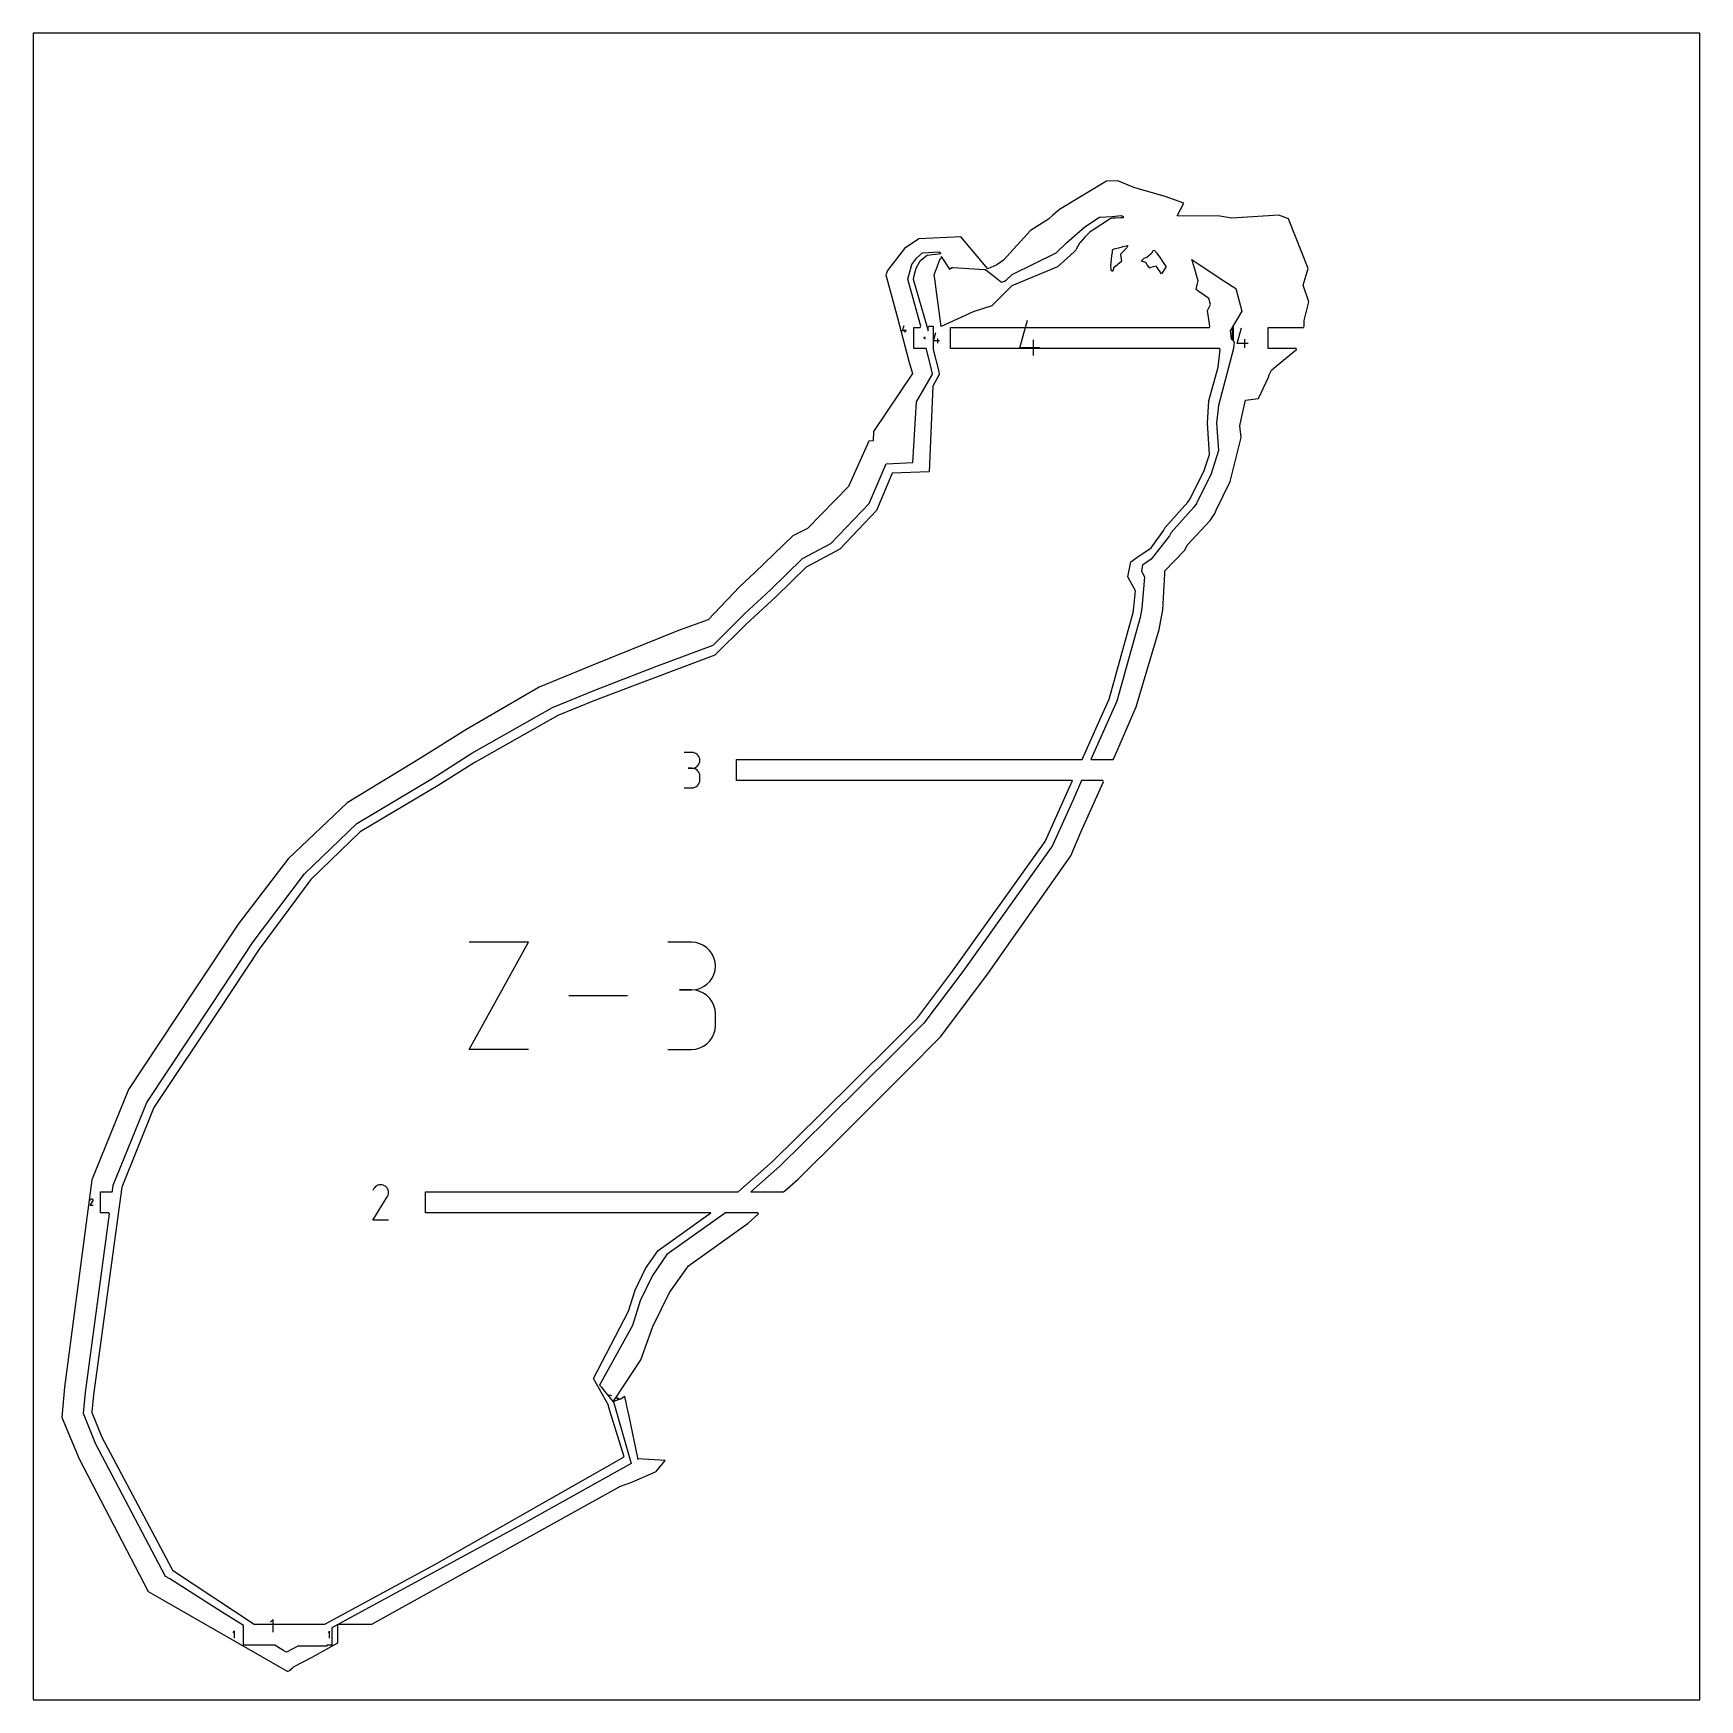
# Model space of a CAD drawing. Extents: x 0 to 40, y 0 to 40.
import ezdxf

# ---------------------------------------------------------------- set-up
doc = ezdxf.new("R2010")
doc.units = 0

msp = doc.modelspace()

# ---------------------------------------------------------------- linework, layer by layer
at = {"layer": 'annotation', "color": 1}
for p, q in [((20.867199, 32.854526), (20.903889, 32.9832)), ((20.959069, 32.854526), (20.867199, 32.854526)), ((20.931531, 32.817743), (20.931531, 32.891226)), ((21.609806, 32.616289), (21.667447, 32.818442)), ((23.680696, 32.452993), (23.868739, 33.112471)), ((28.896166, 32.555605), (29.002267, 32.927708)), ((21.380801, 32.680693), (21.387012, 32.702477)), ((21.396353, 32.680693), (21.380801, 32.680693)), ((21.388686, 32.673761), (21.400434, 32.714959)), ((21.418101, 32.673761), (21.388686, 32.673761)), ((21.391691, 32.674466), (21.391691, 32.686906)), ((21.409284, 32.661984), (21.409284, 32.685511)), ((21.754138, 32.616289), (21.609806, 32.616289)), ((21.710874, 32.558501), (21.710874, 32.673947)), ((24.151547, 32.452993), (23.680696, 32.452993)), ((24.010409, 32.264471), (24.010409, 32.641089)), ((28.755903, 32.684643), (28.75896, 32.695365)), ((28.763558, 32.684643), (28.755903, 32.684643)), ((28.761263, 32.681578), (28.761263, 32.687701)), ((29.161838, 32.555605), (28.896166, 32.555605)), ((29.082203, 32.449234), (29.082203, 32.661736)), ((15.809956, 22.73598), (15.621647, 22.73598)), ((15.843823, 22.73294), (15.809956, 22.73598)), ((15.875692, 22.724179), (15.843823, 22.73294)), ((15.905031, 22.710237), (15.875692, 22.724179)), ((15.93131, 22.691651), (15.905031, 22.710237)), ((15.905031, 22.385125), (15.93131, 22.403737)), ((15.954, 22.668962), (15.93131, 22.691651)), ((15.93131, 22.403737), (15.954, 22.426472)), ((15.972571, 22.642707), (15.954, 22.668962)), ((15.954, 22.426472), (15.972571, 22.452793)), ((15.986491, 22.613425), (15.972571, 22.642707)), ((15.972571, 22.452793), (15.986491, 22.482167)), ((15.995233, 22.581656), (15.986491, 22.613425)), ((15.986491, 22.482167), (15.995233, 22.51406)), ((15.998264, 22.547937), (15.995233, 22.581656)), ((15.995233, 22.51406), (15.998264, 22.547937)), ((15.998264, 22.547937), (15.998264, 22.547937)), ((15.809956, 22.359363), (15.715668, 22.359363)), ((15.715668, 22.359363), (15.809956, 22.359363)), ((15.809956, 22.359363), (15.843823, 22.362403)), ((15.843823, 22.356323), (15.809956, 22.359363)), ((15.809956, 22.359363), (15.809956, 22.359363)), ((15.843823, 22.362403), (15.875692, 22.371169)), ((15.875692, 22.347562), (15.843823, 22.356323)), ((15.875692, 22.371169), (15.905031, 22.385125)), ((15.905031, 22.33362), (15.875692, 22.347562)), ((15.93131, 22.315034), (15.905031, 22.33362)), ((15.954, 22.292345), (15.93131, 22.315034)), ((15.972571, 22.26609), (15.954, 22.292345)), ((15.986491, 22.236808), (15.972571, 22.26609)), ((15.972571, 21.982239), (15.986491, 22.011523)), ((15.995233, 22.205038), (15.986491, 22.236808)), ((15.986491, 22.011523), (15.995233, 22.0433)), ((15.998264, 22.17132), (15.995233, 22.205038)), ((15.995233, 22.0433), (15.998264, 22.077033)), ((15.998264, 22.077033), (15.998264, 22.17132)), ((15.998264, 22.17132), (15.998264, 22.17132)), ((15.621647, 21.88899), (15.809956, 21.88899)), ((15.809956, 21.88899), (15.843823, 21.892028)), ((15.809956, 21.88899), (15.809956, 21.88899)), ((15.843823, 21.892028), (15.875692, 21.900784)), ((15.875692, 21.900784), (15.905031, 21.914721)), ((15.905031, 21.914721), (15.93131, 21.933301)), ((15.93131, 21.933301), (15.954, 21.955986)), ((15.954, 21.955986), (15.972571, 21.982239)), ((10.45827, 15.608571), (11.888572, 18.184537)), ((11.888572, 18.184537), (10.45827, 18.184537)), ((15.801065, 18.181548), (15.229041, 18.181548)), ((15.903945, 18.172314), (15.801065, 18.181548)), ((16.000752, 18.145702), (15.903945, 18.172314)), ((16.089874, 18.103349), (16.000752, 18.145702)), ((16.169703, 18.046893), (16.089874, 18.103349)), ((16.238629, 17.977968), (16.169703, 18.046893)), ((16.29504, 17.898214), (16.238629, 17.977968)), ((16.337327, 17.809265), (16.29504, 17.898214)), ((16.36388, 17.712759), (16.337327, 17.809265)), ((16.373089, 17.610332), (16.36388, 17.712759)), ((16.36388, 17.507424), (16.373089, 17.610332)), ((16.373089, 17.610332), (16.373089, 17.610332)), ((16.169703, 17.172297), (16.238629, 17.241357)), ((16.238629, 17.241357), (16.29504, 17.321313)), ((16.29504, 17.321313), (16.337327, 17.410544)), ((16.337327, 17.410544), (16.36388, 17.507424)), ((14.263296, 16.896554), (12.854802, 16.896554)), ((15.801065, 17.0375), (15.514649, 17.0375)), ((15.514649, 17.0375), (15.801065, 17.0375)), ((15.801065, 17.0375), (15.903945, 17.046737)), ((15.903945, 17.028266), (15.801065, 17.0375)), ((15.801065, 17.0375), (15.801065, 17.0375)), ((15.903945, 17.046737), (16.000752, 17.073364)), ((16.000752, 17.001654), (15.903945, 17.028266)), ((16.000752, 17.073364), (16.089874, 17.115759)), ((16.089874, 16.959301), (16.000752, 17.001654)), ((16.089874, 17.115759), (16.169703, 17.172297)), ((16.169703, 16.902844), (16.089874, 16.959301)), ((16.238629, 16.83392), (16.169703, 16.902844)), ((16.29504, 16.754165), (16.238629, 16.83392)), ((16.337327, 16.665217), (16.29504, 16.754165)), ((16.36388, 16.56871), (16.337327, 16.665217)), ((16.373089, 16.466284), (16.36388, 16.56871)), ((16.373089, 16.179868), (16.373089, 16.466284)), ((16.373089, 16.466284), (16.373089, 16.466284)), ((16.337327, 15.98087), (16.36388, 16.077398)), ((16.36388, 16.077398), (16.373089, 16.179868)), ((11.888572, 15.608571), (10.45827, 15.608571)), ((15.229041, 15.608651), (15.801065, 15.608651)), ((15.801065, 15.608651), (15.903945, 15.61788)), ((15.801065, 15.608651), (15.801065, 15.608651)), ((15.903945, 15.61788), (16.000752, 15.644479)), ((16.000752, 15.644479), (16.089874, 15.686814)), ((16.089874, 15.686814), (16.169703, 15.743254)), ((16.169703, 15.743254), (16.238629, 15.812165)), ((16.238629, 15.812165), (16.29504, 15.891914)), ((16.29504, 15.891914), (16.337327, 15.98087)), ((1.375612, 12.003601), (1.371981, 11.998453)), ((1.379968, 12.007898), (1.375612, 12.003601)), ((1.384916, 12.011311), (1.379968, 12.007898)), ((1.390325, 12.013804), (1.384916, 12.011311)), ((1.396062, 12.015343), (1.390325, 12.013804)), ((1.401995, 12.015894), (1.396062, 12.015343)), ((1.40799, 12.015422), (1.401995, 12.015894)), ((1.413915, 12.013893), (1.40799, 12.015422)), ((1.419639, 12.011272), (1.413915, 12.013893)), ((1.424758, 12.007637), (1.419639, 12.011272)), ((1.419639, 12.011272), (1.419639, 12.011272)), ((1.429038, 12.003275), (1.424758, 12.007637)), ((1.432441, 11.99832), (1.429038, 12.003275)), ((8.148927, 11.513449), (8.496933, 12.073694)), ((8.174187, 12.267161), (8.149458, 12.219725)), ((8.193811, 12.294989), (8.174187, 12.267161)), ((8.217355, 12.318218), (8.193811, 12.294989)), ((8.244104, 12.336663), (8.217355, 12.318218)), ((8.273341, 12.350138), (8.244104, 12.336663)), ((8.30435, 12.358458), (8.273341, 12.350138)), ((8.336416, 12.361435), (8.30435, 12.358458)), ((8.368821, 12.358884), (8.336416, 12.361435)), ((8.400851, 12.350619), (8.368821, 12.358884)), ((8.431788, 12.336454), (8.400851, 12.350619)), ((8.459459, 12.316806), (8.431788, 12.336454)), ((8.431788, 12.336454), (8.431788, 12.336454)), ((8.482594, 12.293228), (8.459459, 12.316806)), ((8.500989, 12.266442), (8.482594, 12.293228)), ((8.496933, 12.073694), (8.497349, 12.074209)), ((8.496933, 12.073694), (8.496933, 12.073694)), ((8.497349, 12.074209), (8.497748, 12.074728)), ((8.497748, 12.074728), (8.498133, 12.075256)), ((8.498133, 12.075256), (8.498505, 12.075797)), ((8.498505, 12.075797), (8.498869, 12.076356)), ((8.498869, 12.076356), (8.499226, 12.076936)), ((8.499226, 12.076936), (8.499579, 12.077543)), ((8.499579, 12.077543), (8.499931, 12.07818)), ((8.499931, 12.07818), (8.500284, 12.078853)), ((8.500284, 12.078853), (8.514653, 12.109705)), ((8.500284, 12.078853), (8.500284, 12.078853)), ((8.514437, 12.237173), (8.500989, 12.266442)), ((8.522733, 12.206142), (8.514437, 12.237173)), ((8.514653, 12.109705), (8.523047, 12.141685)), ((8.525672, 12.174072), (8.522733, 12.206142)), ((8.523047, 12.141685), (8.525672, 12.174072)), ((1.367308, 11.859012), (1.431691, 11.96266)), ((1.436984, 11.859012), (1.367308, 11.859012)), ((1.371981, 11.998453), (1.367407, 11.989677)), ((1.431691, 11.96266), (1.431768, 11.962756)), ((1.431691, 11.96266), (1.431691, 11.96266)), ((1.431768, 11.962756), (1.431842, 11.962852)), ((1.431842, 11.962852), (1.431913, 11.962949)), ((1.431913, 11.962949), (1.431982, 11.963049)), ((1.431982, 11.963049), (1.432049, 11.963153)), ((1.432049, 11.963153), (1.432115, 11.96326)), ((1.432115, 11.96326), (1.432181, 11.963372)), ((1.432181, 11.963372), (1.432246, 11.96349)), ((1.432246, 11.96349), (1.432311, 11.963615)), ((1.432311, 11.963615), (1.434969, 11.969322)), ((1.432311, 11.963615), (1.432311, 11.963615)), ((1.434929, 11.992905), (1.432441, 11.99832)), ((1.436464, 11.987164), (1.434929, 11.992905)), ((1.434969, 11.969322), (1.436522, 11.975239)), ((1.437008, 11.981231), (1.436464, 11.987164)), ((1.436522, 11.975239), (1.437008, 11.981231)), ((8.525544, 11.513449), (8.148927, 11.513449)), ((4.826363, 1.65071), (4.786897, 1.611233)), ((4.826363, 1.473185), (4.826363, 1.65071)), ((5.756583, 1.924099), (5.689822, 1.857319)), ((5.756583, 1.623796), (5.756583, 1.924099)), ((7.111214, 1.643586), (7.074916, 1.607277)), ((7.111214, 1.480309), (7.111214, 1.643586))]:
    msp.add_line(p, q, dxfattribs=at)
at = {"layer": 'boundary', "color": 5}
for p, q in [((25.761449, 36.449969), (24.629423, 35.770154)), ((26.034507, 36.46048), (25.761449, 36.449969)), ((26.419213, 36.302371), (26.034507, 36.46048)), ((27.169228, 36.082998), (26.419213, 36.302371)), ((27.613564, 35.920924), (27.169228, 36.082998)), ((24.472689, 35.63305), (24.372193, 35.542126)), ((24.629423, 35.770154), (24.472689, 35.63305)), ((27.4609, 35.618332), (27.613564, 35.920924)), ((28.478509, 35.61065), (27.4609, 35.618332)), ((28.768446, 35.562975), (28.478509, 35.61065)), ((29.895958, 35.636852), (28.768446, 35.562975)), ((30.126015, 35.5471), (29.895958, 35.636852)), ((23.939316, 35.263877), (23.291963, 34.55372)), ((24.372193, 35.542126), (23.939316, 35.263877)), ((30.604911, 34.353513), (30.126015, 35.5471)), ((20.915218, 34.834706), (20.504631, 34.309243)), ((21.259387, 35.066577), (20.915218, 34.834706)), ((22.270166, 35.113563), (21.259387, 35.066577)), ((22.275218, 35.107693), (22.270166, 35.113563)), ((22.910136, 34.343567), (22.275218, 35.107693)), ((20.988618, 34.096036), (21.091868, 34.44967)), ((21.091868, 34.44967), (21.205218, 34.608699)), ((21.273471, 34.517365), (21.182723, 34.356068)), ((21.205218, 34.608699), (21.346935, 34.727423)), ((21.277336, 34.526112), (21.273471, 34.517365)), ((21.280179, 34.52878), (21.277336, 34.526112)), ((21.306049, 34.544861), (21.280179, 34.52878)), ((21.458014, 34.66845), (21.306049, 34.544861)), ((21.346935, 34.727423), (21.746901, 34.752694)), ((21.784771, 34.707112), (21.458014, 34.66845)), ((21.746901, 34.752694), (21.76853, 34.731324)), ((21.76853, 34.731324), (21.784771, 34.707112)), ((23.125953, 34.442579), (22.910136, 34.343567)), ((23.291963, 34.55372), (23.125953, 34.442579)), ((27.820059, 34.539718), (27.811245, 34.570174)), ((27.811245, 34.570174), (27.842775, 34.548423)), ((27.823989, 34.526156), (27.820059, 34.539718)), ((27.894811, 34.281864), (27.823989, 34.526156)), ((27.842775, 34.548423), (27.96349, 34.464881)), ((27.96349, 34.464881), (28.579278, 34.06)), ((20.504631, 34.309243), (20.462512, 34.200549)), ((20.462512, 34.200549), (20.743426, 33.173835)), ((21.249795, 33.16926), (20.988618, 34.096036)), ((21.136446, 34.1774), (21.117507, 34.099882)), ((21.117507, 34.099882), (21.450774, 32.967271)), ((21.182723, 34.356068), (21.136446, 34.1774)), ((27.928185, 34.166499), (27.894811, 34.281864)), ((27.958992, 34.055905), (27.928185, 34.166499)), ((27.949311, 33.996313), (27.956332, 34.025323)), ((27.956332, 34.025323), (27.958992, 34.055905)), ((28.579278, 34.06), (28.864928, 33.873889)), ((30.48491, 33.957378), (30.604911, 34.353513)), ((27.912207, 33.847299), (27.923716, 33.893282)), ((27.95622, 33.816645), (27.912207, 33.847299)), ((27.923716, 33.893282), (27.949311, 33.996313)), ((27.976643, 33.802246), (27.95622, 33.816645)), ((28.218734, 33.635317), (27.976643, 33.802246)), ((28.257869, 33.489236), (28.218734, 33.635317)), ((28.864928, 33.873889), (29.007819, 33.333713)), ((30.617419, 33.558403), (30.48491, 33.957378)), ((28.183925, 33.348416), (28.257869, 33.489236)), ((28.243629, 32.967271), (28.183925, 33.348416)), ((29.007819, 33.333713), (28.733461, 32.854848)), ((30.505243, 33.103998), (30.617419, 33.558403)), ((20.743426, 33.173835), (21.013801, 32.131751)), ((21.132676, 32.436171), (21.132676, 32.940771)), ((21.132676, 32.940771), (21.288586, 32.940771)), ((21.301116, 32.967271), (21.249795, 33.16926)), ((21.288586, 32.940771), (21.301116, 32.967271)), ((21.450774, 32.967271), (21.48232, 32.860064)), ((21.48232, 32.940771), (21.49485, 32.967271)), ((21.48232, 32.860064), (21.48232, 32.940771)), ((21.49485, 32.967271), (21.59894, 32.967271)), ((21.59894, 32.967271), (21.59894, 32.409672)), ((22.019631, 32.436171), (22.019631, 32.940771)), ((22.019631, 32.940771), (28.231099, 32.940771)), ((28.231099, 32.940771), (28.243629, 32.967271)), ((28.733461, 32.854848), (28.755041, 32.669147)), ((28.789666, 32.940771), (28.802196, 32.967271)), ((28.789666, 32.633469), (28.789666, 32.940771)), ((28.802196, 32.967271), (28.803771, 32.967271)), ((28.803771, 32.967271), (28.803771, 32.618935)), ((29.639855, 32.436171), (29.639855, 32.940771)), ((29.639855, 32.940771), (30.48959, 32.940771)), ((30.48959, 32.940771), (30.50212, 32.967271)), ((30.50212, 32.967271), (30.505243, 33.103998)), ((21.43026, 32.436171), (21.132676, 32.436171)), ((21.44279, 32.409671), (21.43026, 32.436171)), ((21.554338, 31.970639), (21.44279, 32.409671)), ((21.59894, 32.409672), (21.735737, 31.879093)), ((24.988928, 32.436171), (22.019631, 32.436171)), ((28.478355, 32.436171), (24.988928, 32.436171)), ((28.443271, 31.98895), (28.490885, 32.409671)), ((28.809751, 32.432206), (28.447865, 31.068583)), ((28.485018, 32.422078), (28.478355, 32.436171)), ((28.490885, 32.409671), (28.485018, 32.422078)), ((28.755041, 32.669147), (28.789666, 32.633469)), ((28.803771, 32.618935), (28.82481, 32.597256)), ((28.82481, 32.597256), (28.809751, 32.432206)), ((30.313141, 32.436171), (29.639855, 32.436171)), ((29.83462, 32.006623), (30.325671, 32.409671)), ((30.325671, 32.409671), (30.313141, 32.436171)), ((21.013801, 32.131751), (21.107763, 31.836925)), ((29.725844, 31.914918), (29.83462, 32.006623)), ((21.107763, 31.836925), (20.169284, 30.443236)), ((21.1994, 31.153591), (21.587933, 31.815142)), ((21.587933, 31.815142), (21.554338, 31.970639)), ((21.745564, 31.808349), (21.592436, 31.529166)), ((21.735737, 31.879093), (21.745564, 31.808349)), ((28.21996, 31.179504), (28.443271, 31.98895)), ((29.408833, 31.231733), (29.648666, 31.749139)), ((29.648666, 31.749139), (29.665179, 31.803377)), ((29.665179, 31.803377), (29.725844, 31.914918)), ((21.592436, 31.529166), (21.506574, 29.471109)), ((29.099096, 31.197145), (29.408833, 31.231733)), ((21.114605, 29.701025), (21.1994, 31.153591)), ((28.185183, 30.642159), (28.21996, 31.179504)), ((28.447865, 31.068583), (28.402124, 30.63889)), ((28.994132, 30.732584), (29.099096, 31.197145)), ((20.169284, 30.443236), (20.162703, 30.220975)), ((28.234733, 29.892622), (28.185183, 30.642159)), ((28.402124, 30.63889), (28.448514, 29.983852)), ((28.965096, 30.580358), (28.994132, 30.732584)), ((28.990151, 30.297664), (28.965096, 30.580358)), ((20.052811, 30.211191), (19.569069, 29.118994)), ((20.162703, 30.220975), (20.052811, 30.211191)), ((28.730232, 29.245638), (28.990151, 30.297664)), ((20.061107, 28.710284), (20.472895, 29.663312)), ((20.472895, 29.663312), (21.114605, 29.701025)), ((28.105521, 29.506596), (28.234733, 29.892622)), ((28.448514, 29.983852), (28.266098, 29.405661)), ((20.616685, 29.441768), (20.238831, 28.545461)), ((21.506574, 29.471109), (20.616685, 29.441768)), ((27.772048, 28.834502), (28.093779, 29.480747)), ((28.259423, 29.390482), (27.930657, 28.727795)), ((28.093779, 29.480747), (28.105521, 29.506596)), ((28.266098, 29.405661), (28.259423, 29.390482)), ((28.390859, 28.551964), (28.730232, 29.245638)), ((19.569069, 29.118994), (18.583384, 28.113375)), ((27.714536, 28.744203), (27.768858, 28.827492)), ((27.768858, 28.827492), (27.772048, 28.834502)), ((19.143786, 27.749806), (20.061107, 28.710284)), ((20.238831, 28.545461), (19.358979, 27.614526)), ((27.169352, 28.137987), (27.714536, 28.744203)), ((27.86151, 28.623187), (27.314222, 28.020603)), ((27.923092, 28.716143), (27.86151, 28.623187)), ((27.924743, 28.718639), (27.923092, 28.716143)), ((27.930657, 28.727795), (27.924743, 28.718639)), ((28.249964, 28.308332), (28.358339, 28.472934)), ((28.358339, 28.472934), (28.390859, 28.551964)), ((18.583384, 28.113375), (18.228236, 27.936206)), ((26.831498, 27.65103), (27.139394, 28.073362)), ((27.139394, 28.073362), (27.169352, 28.137987)), ((27.314222, 28.020603), (27.275139, 27.937399)), ((27.696542, 27.709767), (28.249964, 28.308332)), ((18.228236, 27.936206), (17.320754, 27.054871)), ((18.466459, 27.393749), (19.143786, 27.749806)), ((19.358979, 27.614526), (18.552286, 27.182202)), ((26.488722, 27.414727), (26.831498, 27.65103)), ((27.275139, 27.937399), (26.834264, 27.373886)), ((27.639783, 27.595536), (27.696542, 27.709767)), ((17.692958, 26.63899), (18.466459, 27.393749)), ((26.275564, 26.95416), (26.344744, 27.315956)), ((26.344744, 27.315956), (26.488722, 27.414727)), ((26.623714, 27.233402), (26.600213, 27.098598)), ((26.834264, 27.373886), (26.623714, 27.233402)), ((27.16255, 27.100462), (27.639783, 27.595536)), ((17.320754, 27.054871), (16.952331, 26.71442)), ((18.552286, 27.182202), (17.831164, 26.478288)), ((26.45908, 26.61975), (26.275564, 26.95416)), ((26.600213, 27.098598), (26.674665, 26.949006)), ((26.674665, 26.949006), (26.607213, 26.203462)), ((27.112447, 26.162652), (27.165126, 27.024861)), ((27.165126, 27.024861), (27.16255, 27.100462)), ((16.952331, 26.71442), (16.201407, 25.923222)), ((17.068542, 26.064192), (17.692958, 26.63899)), ((17.831164, 26.478288), (17.096209, 25.80194)), ((26.420372, 26.218943), (26.45908, 26.61975)), ((16.321227, 25.311592), (17.068542, 26.064192)), ((25.8265, 24.016936), (26.400714, 26.100775)), ((26.400714, 26.100775), (26.420372, 26.218943)), ((26.607213, 26.203462), (26.568851, 25.977333)), ((27.028149, 25.68548), (27.112447, 26.162652)), ((15.483274, 25.665625), (13.48831, 24.854154)), ((16.201407, 25.923222), (15.483274, 25.665625)), ((17.096209, 25.80194), (16.35839, 25.070839)), ((26.568851, 25.977333), (26.008548, 23.966812)), ((26.474716, 23.829029), (27.028149, 25.68548)), ((14.941873, 24.800677), (16.321227, 25.311592)), ((13.48831, 24.854154), (12.142079, 24.305162)), ((13.479639, 24.23029), (14.941873, 24.800677)), ((16.35839, 25.070839), (14.676717, 24.440336)), ((14.676717, 24.440336), (13.456324, 23.973849)), ((12.142079, 24.305162), (10.378402, 23.279104)), ((12.462542, 23.815465), (13.479639, 24.23029)), ((25.604592, 23.517719), (25.8265, 24.016936)), ((10.529981, 22.717428), (12.462542, 23.815465)), ((12.593422, 23.621553), (10.583037, 22.491379)), ((13.456324, 23.973849), (12.593422, 23.621553)), ((26.008548, 23.966812), (25.3885, 22.565263)), ((25.936107, 22.591763), (26.474716, 23.829029)), ((10.378402, 23.279104), (9.271502, 22.583431)), ((25.175545, 22.565263), (25.604592, 23.517719)), ((9.271502, 22.583431), (7.530857, 21.529797)), ((9.591246, 22.122756), (10.529981, 22.717428)), ((10.583037, 22.491379), (9.717079, 21.940406)), ((16.882762, 22.060663), (16.882762, 22.565263)), ((16.882762, 22.565263), (25.175545, 22.565263)), ((25.3885, 22.565263), (25.923578, 22.565263)), ((25.923578, 22.565263), (25.936107, 22.591763)), ((7.762205, 21.033104), (9.591246, 22.122756)), ((24.948241, 22.060663), (16.882762, 22.060663)), ((24.292063, 20.60399), (24.948241, 22.060663)), ((25.163927, 22.060663), (24.958198, 21.598583)), ((25.675755, 22.060663), (25.163927, 22.060663)), ((25.498782, 21.608783), (25.688285, 22.034163)), ((25.688285, 22.034163), (25.675755, 22.060663)), ((9.717079, 21.940406), (7.849322, 20.835965)), ((25.14831, 20.82378), (25.498782, 21.608783)), ((7.530857, 21.529797), (6.118175, 20.182721)), ((24.958198, 21.598583), (24.467282, 20.506833)), ((6.510769, 19.824508), (7.762205, 21.033104)), ((7.849322, 20.835965), (6.663727, 19.684065)), ((24.90858, 20.259046), (25.14831, 20.82378)), ((22.064264, 17.485958), (24.292063, 20.60399)), ((24.431406, 20.456472), (22.313989, 17.48121)), ((24.467282, 20.506833), (24.431406, 20.456472)), ((6.118175, 20.182721), (4.918515, 18.61851)), ((24.487816, 19.660082), (24.90858, 20.259046)), ((5.278837, 18.188512), (6.510769, 19.824508)), ((6.663727, 19.684065), (5.418389, 18.017431)), ((23.514029, 18.281725), (24.487816, 19.660082)), ((4.918515, 18.61851), (3.803765, 16.940412)), ((4.271897, 16.661765), (5.278837, 18.188512)), ((5.418389, 18.017431), (4.45499, 16.552494)), ((22.930913, 17.447237), (23.514029, 18.281725)), ((21.222511, 16.371024), (22.064264, 17.485958)), ((22.313989, 17.48121), (21.380033, 16.243043)), ((21.780501, 15.918601), (22.930913, 17.447237)), ((3.803765, 16.940412), (2.285634, 14.646646)), ((2.72256, 14.334161), (4.271897, 16.661765)), ((4.45499, 16.552494), (2.892436, 14.211119)), ((20.592438, 15.732987), (21.222511, 16.371024)), ((21.380033, 16.243043), (20.682715, 15.536545)), ((18.89737, 14.056951), (20.592438, 15.732987)), ((20.926926, 15.052467), (21.780501, 15.918601)), ((20.682715, 15.536545), (19.05324, 13.92342)), ((19.448607, 13.576485), (20.926926, 15.052467)), ((2.285634, 14.646646), (1.404051, 12.475216)), ((1.920296, 12.353996), (2.72256, 14.334161)), ((2.892436, 14.211119), (2.123213, 12.303107)), ((17.740689, 12.920577), (18.89737, 14.056951)), ((19.05324, 13.92342), (17.918979, 12.804803)), ((18.363049, 12.498194), (19.448607, 13.576485)), ((16.918741, 12.189755), (17.740689, 12.920577)), ((17.918979, 12.804803), (17.224199, 12.189755)), ((1.404051, 12.475216), (0.747567, 7.504988)), ((18.041633, 12.216255), (18.363049, 12.498194)), ((2.123213, 12.303107), (1.443094, 7.32087)), ((1.610971, 12.189755), (1.88918, 12.189756)), ((1.610971, 11.685155), (1.610971, 12.189755)), ((1.88918, 12.189756), (1.90171, 12.216255)), ((1.90171, 12.216255), (1.920296, 12.353996)), ((9.410042, 11.685155), (9.410042, 12.189756)), ((9.410042, 12.189756), (16.918741, 12.189755)), ((17.224199, 12.189755), (18.011422, 12.189755)), ((18.011422, 12.189755), (18.041633, 12.216255)), ((1.248464, 7.375045), (1.826471, 11.658656)), ((1.813941, 11.685155), (1.610971, 11.685155)), ((1.826471, 11.658656), (1.813941, 11.685155)), ((16.267078, 11.685155), (9.410042, 11.685155)), ((14.999773, 10.784998), (16.267078, 11.685155)), ((16.614006, 11.685155), (15.209949, 10.686627)), ((17.393424, 11.685155), (16.614006, 11.685155)), ((17.155789, 11.439218), (17.405954, 11.658655)), ((17.405954, 11.658655), (17.393424, 11.685155)), ((15.723617, 10.417995), (17.155789, 11.439218)), ((14.698056, 10.348274), (14.999773, 10.784998)), ((15.209949, 10.686627), (14.861073, 10.183347)), ((15.274899, 9.774625), (15.723617, 10.417995)), ((14.447719, 9.83188), (14.698056, 10.348274)), ((14.861073, 10.183347), (14.565323, 9.575498)), ((14.289833, 9.323572), (14.447719, 9.83188)), ((14.871786, 8.958723), (15.274899, 9.774625)), ((13.449982, 7.712468), (14.289833, 9.323572)), ((14.565323, 9.575498), (14.379828, 8.985719)), ((14.379828, 8.985719), (13.592182, 7.551515)), ((14.581271, 8.154032), (14.871786, 8.958723)), ((13.981967, 7.248055), (14.581271, 8.154032)), ((13.806045, 7.070497), (13.449982, 7.712468)), ((0.747567, 7.504988), (0.68675, 6.774327)), ((1.20147, 6.869526), (1.248464, 7.375045)), ((1.443094, 7.32087), (1.402931, 6.905515)), ((13.592182, 7.551515), (13.636955, 7.49968)), ((13.636955, 7.49968), (13.677465, 7.449549)), ((13.677465, 7.449549), (13.710991, 7.408063)), ((13.710991, 7.408063), (13.917265, 7.153302)), ((14.056499, 7.204303), (13.922314, 7.150336)), ((13.925944, 7.170955), (13.981901, 7.248101)), ((13.981901, 7.248101), (13.981967, 7.248055)), ((14.073623, 7.215482), (14.0073, 7.245742)), ((14.0073, 7.245742), (14.044309, 7.215487)), ((14.044309, 7.215487), (14.047731, 7.212348)), ((14.047731, 7.212348), (14.056499, 7.204303)), ((14.0741, 7.213007), (14.073623, 7.215482)), ((14.090577, 7.208244), (14.0741, 7.213007)), ((14.113476, 7.221421), (14.090577, 7.208244)), ((14.198542, 7.273613), (14.113476, 7.221421)), ((14.21599, 7.187618), (14.198542, 7.273613)), ((1.201868, 6.868556), (1.20147, 6.869526)), ((1.202259, 6.867986), (1.201868, 6.868556)), ((1.217268, 6.831129), (1.202259, 6.867986)), ((1.495948, 6.147163), (1.217268, 6.831129)), ((1.402931, 6.905515), (1.404018, 6.902852)), ((1.404018, 6.902852), (1.40681, 6.895908)), ((1.40681, 6.895908), (1.647518, 6.298836)), ((13.807798, 7.049267), (13.806045, 7.070497)), ((13.808232, 7.04569), (13.807798, 7.049267)), ((13.841911, 6.937272), (13.808232, 7.04569)), ((14.184789, 5.829629), (13.841911, 6.937272)), ((13.917265, 7.153302), (13.921259, 7.148366)), ((13.920599, 7.149512), (13.921371, 7.150794)), ((13.922314, 7.150336), (13.920599, 7.149512)), ((13.921259, 7.148366), (13.935391, 7.124702)), ((13.921371, 7.150794), (13.925944, 7.170955)), ((13.935391, 7.124702), (14.35197, 5.670522)), ((14.219717, 7.170366), (14.21599, 7.187618)), ((14.246566, 7.045706), (14.219717, 7.170366)), ((14.300153, 6.802744), (14.246566, 7.045706)), ((14.516259, 5.769048), (14.300153, 6.802744)), ((0.68675, 6.774327), (0.690511, 6.765268)), ((0.690511, 6.765268), (0.709013, 6.720724)), ((0.709013, 6.720724), (1.100493, 5.778259)), ((3.173793, 2.95998), (1.495948, 6.147163)), ((1.647518, 6.298836), (3.312824, 3.159151)), ((1.100493, 5.778259), (2.756871, 2.593966)), ((9.639453, 3.24227), (14.184789, 5.829629)), ((14.35197, 5.670522), (11.744109, 4.215942)), ((15.166398, 5.739606), (14.514623, 5.77882)), ((14.514623, 5.77882), (14.514933, 5.776914)), ((14.514933, 5.776914), (14.516259, 5.769048)), ((14.953738, 5.473754), (15.166398, 5.739606)), ((14.091314, 5.127448), (14.364463, 5.219321)), ((14.364463, 5.219321), (14.953738, 5.473754)), ((8.121961, 1.814247), (14.091314, 5.127448)), ((11.744109, 4.215942), (7.326064, 1.814248)), ((6.997879, 1.814247), (9.639453, 3.24227)), ((3.278347, 2.904145), (3.173793, 2.95998)), ((4.517529, 2.109331), (3.278347, 2.904145)), ((3.312824, 3.159151), (3.339066, 3.109633)), ((3.339066, 3.109633), (3.3407, 3.106721)), ((3.3407, 3.106721), (3.34198, 3.104817)), ((3.34198, 3.104817), (5.300432, 1.814247)), ((2.756871, 2.593966), (3.149617, 2.375718)), ((3.149617, 2.375718), (6.090894, 0.68675)), ((5.041254, 1.782255), (4.517529, 2.109331)), ((5.041254, 1.309648), (5.041254, 1.782255)), ((5.300432, 1.814247), (6.11131, 1.814248)), ((6.11131, 1.814248), (6.997879, 1.814247)), ((7.309877, 1.805448), (7.165085, 1.726738)), ((7.165085, 1.726738), (7.165085, 1.283148)), ((7.309877, 1.363512), (7.309877, 1.805448)), ((7.326064, 1.814248), (8.121961, 1.814247)), ((5.798007, 1.309648), (5.041254, 1.309648)), ((5.992081, 1.188445), (5.798007, 1.309648)), ((6.349077, 1.283147), (6.08075, 1.137282)), ((7.046899, 1.283147), (6.349077, 1.283147)), ((6.689645, 1.019261), (7.165085, 1.283148)), ((7.152555, 1.309647), (7.046899, 1.309647)), ((7.046899, 1.309647), (7.046899, 1.283147)), ((7.165085, 1.283148), (7.152555, 1.309647)), ((7.165085, 1.283148), (7.309877, 1.363512)), ((6.08075, 1.137282), (5.992081, 1.188445)), ((6.244454, 0.784925), (6.689645, 1.019261)), ((6.090894, 0.68675), (6.110023, 0.688181)), ((6.110023, 0.688181), (6.130876, 0.693598)), ((6.130876, 0.693598), (6.155391, 0.712076)), ((6.155391, 0.712076), (6.220703, 0.76745)), ((6.220703, 0.76745), (6.244454, 0.784925))]:
    msp.add_line(p, q, dxfattribs=at)
at = {"layer": 'frame', "color": 5}
for p, q in [((40, 40), (0, 40)), ((0, 40), (0, 0)), ((40, 0), (40, 40)), ((0, 0), (40, 0))]:
    msp.add_line(p, q, dxfattribs=at)
at = {"layer": 'hole', "color": 5}
for p, q in [((25.590798, 35.586008), (25.887567, 35.603684)), ((25.887567, 35.603684), (25.889094, 35.604393)), ((25.889094, 35.604393), (25.968789, 35.608664)), ((25.968789, 35.608664), (26.113535, 35.62641)), ((26.113535, 35.62641), (26.14357, 35.610877)), ((26.14357, 35.610877), (26.157344, 35.604115)), ((26.157344, 35.604115), (26.157892, 35.581097)), ((24.803183, 34.970436), (25.243181, 35.356838)), ((25.243181, 35.356838), (25.590798, 35.586008)), ((25.361448, 35.230055), (25.243545, 35.106499)), ((25.389819, 35.248872), (25.361448, 35.230055)), ((25.494794, 35.318805), (25.389819, 35.248872)), ((25.505682, 35.325674), (25.494794, 35.318805)), ((25.73235, 35.470495), (25.505682, 35.325674)), ((25.812659, 35.522683), (25.73235, 35.470495)), ((25.823974, 35.534022), (25.812659, 35.522683)), ((25.848429, 35.544449), (25.823974, 35.534022)), ((25.85306, 35.546589), (25.848429, 35.544449)), ((25.897718, 35.56608), (25.85306, 35.546589)), ((25.974268, 35.564636), (25.897718, 35.56608)), ((26.095413, 35.567715), (25.974268, 35.564636)), ((26.131293, 35.567915), (26.095413, 35.567715)), ((26.131946, 35.567933), (26.131293, 35.567915)), ((26.158727, 35.568876), (26.131946, 35.567933)), ((26.157892, 35.581097), (26.158727, 35.568876)), ((24.554954, 34.732749), (24.803183, 34.970436)), ((25.036606, 34.817923), (25.019488, 34.784195)), ((25.111289, 34.962076), (25.036606, 34.817923)), ((25.126777, 34.978983), (25.111289, 34.962076)), ((25.243545, 35.106499), (25.126777, 34.978983)), ((25.901386, 34.741495), (25.907409, 34.805509)), ((25.907409, 34.805509), (25.909232, 34.806989)), ((25.909232, 34.806989), (25.943823, 34.830043)), ((25.943823, 34.830043), (25.944643, 34.830612)), ((25.944643, 34.830612), (26.080922, 34.862768)), ((26.080922, 34.862768), (26.136678, 34.876016)), ((26.238065, 34.842663), (26.106281, 34.707967)), ((26.136678, 34.876016), (26.14587, 34.877993)), ((26.14587, 34.877993), (26.164444, 34.882235)), ((26.164444, 34.882235), (26.270991, 34.907685)), ((26.270991, 34.907685), (26.238065, 34.842663)), ((21.623516, 34.202621), (21.767759, 34.582905)), ((21.767759, 34.582905), (21.770613, 34.58905)), ((21.770613, 34.58905), (21.781306, 34.595713)), ((21.781306, 34.595713), (21.810357, 34.615757)), ((21.788433, 34.630124), (21.797593, 34.643585)), ((21.811799, 34.637563), (21.788433, 34.630124)), ((21.797593, 34.643585), (21.811799, 34.637563)), ((21.810357, 34.615757), (21.993407, 34.341351)), ((23.497279, 34.209161), (24.554954, 34.732749)), ((24.815147, 34.60084), (24.584574, 34.395693)), ((24.982069, 34.752042), (24.815147, 34.60084)), ((25.019488, 34.784195), (24.982069, 34.752042)), ((25.861839, 34.405496), (25.892424, 34.667181)), ((25.869159, 34.356558), (25.861839, 34.405496)), ((25.892424, 34.667181), (25.901386, 34.741495)), ((26.018152, 34.438559), (25.949865, 34.387134)), ((26.033867, 34.450524), (26.018152, 34.438559)), ((26.123515, 34.520894), (26.033867, 34.450524)), ((26.09885, 34.69115), (26.09803, 34.689858)), ((26.09803, 34.689858), (26.123515, 34.520894)), ((26.101908, 34.698447), (26.09885, 34.69115)), ((26.106281, 34.707967), (26.101908, 34.698447)), ((26.596396, 34.53479), (26.627996, 34.565249)), ((26.603062, 34.530775), (26.596396, 34.53479)), ((26.628188, 34.524849), (26.603062, 34.530775)), ((26.627996, 34.565249), (26.667067, 34.604304)), ((26.701786, 34.497826), (26.628188, 34.524849)), ((26.667067, 34.604304), (26.685666, 34.608471)), ((26.685666, 34.608471), (26.716153, 34.616287)), ((26.737745, 34.446679), (26.701786, 34.497826)), ((26.716153, 34.616287), (26.728882, 34.62795)), ((26.728882, 34.62795), (26.839593, 34.723465)), ((26.799404, 34.359629), (26.737745, 34.446679)), ((26.95422, 34.410191), (26.823982, 34.380531)), ((26.839593, 34.723465), (26.856372, 34.738015)), ((26.856372, 34.738015), (26.858086, 34.741036)), ((26.858086, 34.741036), (26.884328, 34.789947)), ((26.884328, 34.789947), (26.898886, 34.795164)), ((26.898886, 34.795164), (26.913139, 34.788798)), ((26.913139, 34.788798), (26.926273, 34.773878)), ((26.926273, 34.773878), (26.935642, 34.762875)), ((26.935642, 34.762875), (26.946336, 34.750774)), ((26.946336, 34.750774), (26.969338, 34.723848)), ((26.974415, 34.374877), (26.95422, 34.410191)), ((26.969338, 34.723848), (27.000593, 34.677586)), ((27.000593, 34.677586), (27.030307, 34.633736)), ((27.030307, 34.633736), (27.135299, 34.478782)), ((27.135299, 34.478782), (27.193827, 34.392827)), ((21.64648, 34.048425), (21.623516, 34.202621)), ((21.657433, 33.974934), (21.64648, 34.048425)), ((21.993407, 34.341351), (22.050059, 34.380642)), ((22.050059, 34.380642), (22.078246, 34.379459)), ((22.078246, 34.379459), (22.83454, 34.331423)), ((22.83454, 34.331423), (22.856926, 34.329237)), ((22.856926, 34.329237), (22.94138, 34.261375)), ((22.94138, 34.261375), (23.072741, 34.159328)), ((23.072741, 34.159328), (23.0772, 34.15575)), ((23.0772, 34.15575), (23.238601, 34.025539)), ((23.238601, 34.025539), (23.264137, 34.036864)), ((23.264137, 34.036864), (23.314492, 34.048854)), ((23.314492, 34.048854), (23.35402, 34.075156)), ((23.35402, 34.075156), (23.497279, 34.209161)), ((24.584574, 34.395693), (23.484861, 33.937386)), ((25.863302, 34.314128), (25.87318, 34.3233)), ((25.908058, 34.283139), (25.863302, 34.314128)), ((25.87318, 34.3233), (25.869159, 34.356558)), ((25.913761, 34.299068), (25.908058, 34.283139)), ((25.923517, 34.325359), (25.913761, 34.299068)), ((25.940828, 34.380498), (25.923517, 34.325359)), ((25.949865, 34.387134), (25.940828, 34.380498)), ((26.816241, 34.374208), (26.799404, 34.359629)), ((26.823982, 34.380531), (26.816241, 34.374208)), ((27.080066, 34.225259), (26.974415, 34.374877)), ((27.188989, 34.382923), (27.080066, 34.225259)), ((27.193827, 34.392827), (27.188989, 34.382923)), ((21.793246, 32.964453), (21.657433, 33.974934)), ((23.484861, 33.937386), (23.007402, 33.458188)), ((22.556549, 33.316251), (21.793246, 32.964453)), ((23.007402, 33.458188), (22.556549, 33.316251)), ((13.79519, 7.313697), (13.797821, 7.319642)), ((13.807981, 7.312176), (13.79519, 7.313697)), ((13.797821, 7.319642), (13.804243, 7.317848)), ((13.804243, 7.317848), (13.861931, 7.310249)), ((13.814247, 7.310466), (13.807981, 7.312176)), ((13.879271, 7.296773), (13.814247, 7.310466)), ((13.861931, 7.310249), (13.879271, 7.296773))]:
    msp.add_line(p, q, dxfattribs=at)

doc.saveas('drawing.dxf')
